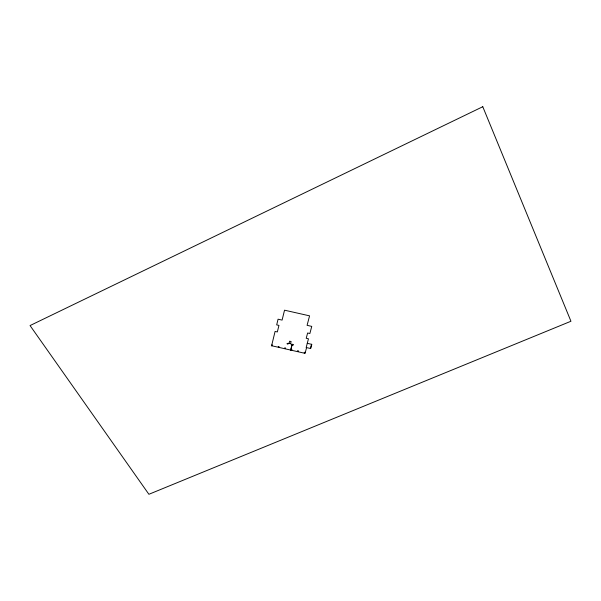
<?xml version="1.0" encoding="UTF-8"?>
<svg xmlns="http://www.w3.org/2000/svg" width="601" height="601" viewBox="0 0 601 601"><rect width="100%" height="100%" fill="white"/><g stroke="black" fill="none" stroke-linecap="round" stroke-linejoin="round"><path stroke-width="0.9" d="M306.593 347.521L305.075 353.358L271.592 345.725M292.176 344.29L290.704 350.113L292.176 344.29L293.408 344.568L293.273 345.102L291.395 344.794L291.072 343.817L288.495 343.239L287.992 344.072L287.18 343.772M287.308 343.321L287.165 343.885M271.569 345.868L275.085 331.436L277.346 331.94L278.947 325.396L276.685 324.886L278.068 319.191L282.094 320.1L284.536 310.184L309.568 315.848L307.088 325.336L311.754 326.388L309.868 333.517L307.614 333.007L306.217 338.303L308.463 338.806L306.164 347.513L310.709 348.535L311.829 344.35L307.269 343.329M289.073 343.366L289.629 341.195L291.109 341.526L290.553 343.697M310.394 348.512L311.528 344.283M271.712 345.229C272.366 346.807 273.012 344.088 271.712 345.229M278.286 346.702C278.939 348.272 279.593 345.56 278.286 346.702M284.716 348.137C285.362 349.707 286.023 346.995 284.716 348.137M291.169 349.579C291.816 351.149 292.477 348.445 291.169 349.579M297.638 351.022C298.269 352.592 298.945 349.887 297.638 351.022M304.264 352.509C304.895 354.072 305.571 351.367 304.264 352.509M482.776 106.715L30.05 325.562L148.898 494.285L570.95 321.25L482.776 106.715"/></g></svg>
